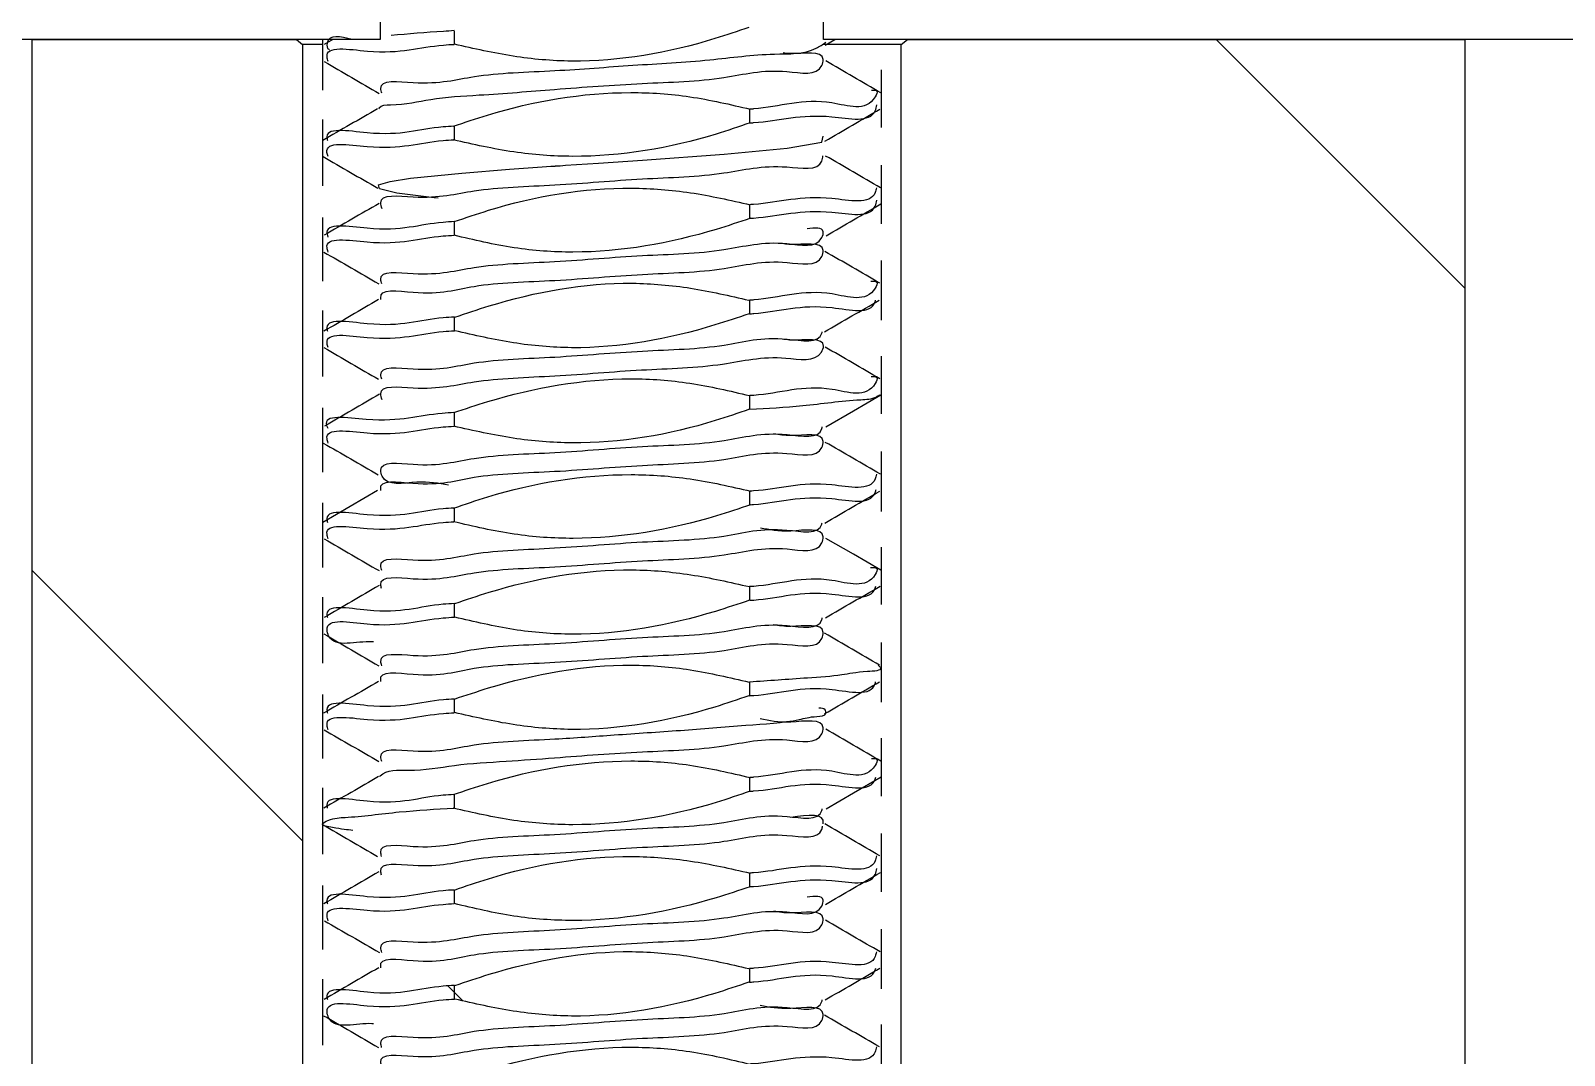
# Model space of a CAD drawing. Header units: millimetres. Extents: x 2 to 1187, y 2 to 839.
# Drawn here: x 608.925 to 612.94, y 457.784 to 460.467 of the extents above; entities that cross this region are included whole.
import ezdxf

# ---------------------------------------------------------------- set-up
doc = ezdxf.new("R2010")
doc.units = ezdxf.units.MM

# ---------------------------------------------------------------- blocks, each defined once
blk = doc.blocks.new('SW_HATCH_3')
at = {"color": 0, "linetype": 'Continuous', "lineweight": 18}
for p, q in [((5.0917, -78.6624), (4.4399, -78.0107)), ((2.0475, -80.1084), (1.3399, -79.4008))]:
    blk.add_line(p, q, dxfattribs=at)
at = {"color": 0, "linetype": 'Continuous', "lineweight": 18, "flags": 128}
blk.add_lwpolyline([(2.4661, -80.527), (2.4443, -80.5052), (2.4266, -80.4874)], dxfattribs=at)

msp = doc.modelspace()

# ---------------------------------------------------------------- linework, layer by layer
at = {"color": 7, "linetype": 'Continuous', "lineweight": 25}
for p, q in [((609.84, 469.4434), (609.84, 460.4434)), ((611.0008, 460.4434), (611.0008, 469.4434)), ((610.0333, 460.4667), (610.0333, 460.431)), ((609.84, 460.4434), (604.9629, 460.4434)), ((608.929, 449.9434), (608.929, 460.4434)), ((608.929, 460.4434), (609.6207, 460.4434)), ((609.6207, 460.4434), (609.6366, 460.4309)), ((609.6886, 460.4309), (609.6366, 460.4309)), ((609.6366, 460.4309), (609.6366, 449.9434)), ((609.6886, 460.4434), (609.6886, 460.3108)), ((609.7157, 460.4434), (609.6935, 460.4305)), ((611.2042, 460.4309), (610.9994, 460.4309)), ((620.1876, 460.4434), (611.0008, 460.4434)), ((611.0049, 460.4288), (611.03, 460.4434)), ((611.2042, 460.4309), (611.2201, 460.4434)), ((611.2042, 449.9434), (611.2042, 460.4309)), ((611.2201, 460.4434), (612.6807, 460.4434)), ((612.6807, 449.9434), (612.6807, 460.4434)), ((611.1521, 460.2131), (611.1521, 460.3646)), ((610.8075, 460.2252), (610.8075, 460.2612)), ((609.6886, 460.2346), (609.6886, 460.0608)), ((610.0333, 460.2167), (610.0333, 460.1811)), ((611.1521, 459.9614), (611.1521, 460.1146)), ((610.8075, 459.9754), (610.8075, 460.0111)), ((609.6886, 459.9775), (609.6886, 459.8109)), ((610.0333, 459.9667), (610.0333, 459.9311)), ((611.1521, 459.7088), (611.1521, 459.8646)), ((609.6886, 459.7343), (609.6886, 459.5609)), ((610.8075, 459.7254), (610.8075, 459.7611)), ((610.0333, 459.7167), (610.0333, 459.681)), ((611.1521, 459.4634), (611.1521, 459.6146)), ((610.8075, 459.4755), (610.8075, 459.5111)), ((609.6886, 459.4795), (609.6886, 459.3109)), ((610.0333, 459.4667), (610.0333, 459.431)), ((611.1521, 459.2075), (611.1521, 459.3646)), ((610.8075, 459.2254), (610.8075, 459.2611)), ((609.6886, 459.2303), (609.6886, 459.0608)), ((610.0333, 459.2167), (610.0333, 459.1811)), ((611.1521, 458.9642), (611.1521, 459.1146)), ((610.8075, 458.9754), (610.8075, 459.0111)), ((609.6886, 458.9835), (609.6886, 458.8108)), ((610.0333, 458.9667), (610.0333, 458.9311)), ((611.1521, 458.7083), (611.1521, 458.8646)), ((610.8075, 458.7255), (610.8075, 458.761)), ((609.6886, 458.7286), (609.6886, 458.5608)), ((610.0333, 458.7167), (610.0333, 458.681)), ((611.1521, 458.4623), (611.1521, 458.6146)), ((609.6886, 458.4847), (609.6886, 458.3108)), ((610.8075, 458.4753), (610.8075, 458.5112)), ((610.0333, 458.4667), (610.0333, 458.4311)), ((611.1521, 458.2122), (611.1521, 458.3646)), ((610.8075, 458.2254), (610.8075, 458.2611)), ((609.6886, 458.2284), (609.6886, 458.0608)), ((610.0333, 458.2167), (610.0333, 458.1811)), ((611.1521, 457.9581), (611.1521, 458.1145)), ((610.8075, 457.9754), (610.8075, 458.0111)), ((609.6886, 457.9837), (609.6886, 457.8108)), ((610.0333, 457.9667), (610.0333, 457.931)), ((611.1521, 457.7142), (611.1521, 457.8645))]:
    msp.add_line(p, q, dxfattribs=at)
at = {"color": 7, "linetype": 'Continuous', "lineweight": 25, "flags": 128}
for points in [[(609.992, 460.0283), (609.9808, 460.0293), (609.8837, 460.0414), (609.8376, 460.0526), (609.8352, 460.0627), (609.8661, 460.072), (609.9193, 460.0803), (610.0534, 460.094), (610.1784, 460.1039), (610.2635, 460.11), (610.2869, 460.1117), (610.2956, 460.1123), (610.2968, 460.1124), (610.2968, 460.1124), (610.297, 460.1124), (610.2975, 460.1124), (610.2983, 460.1125), (610.3001, 460.1126), (610.3036, 460.1128), (610.3107, 460.1133), (610.325, 460.1143), (610.3536, 460.1163), (610.4113, 460.1202), (610.5264, 460.128), (610.74, 460.1437), (610.905, 460.1593), (610.9961, 460.175), (610.9996, 460.1906), (610.9996, 460.1906)], [(611.007, 459.4297), (611.0787, 459.4714), (611.1504, 459.5131)], [(609.8331, 459.2625), (609.7612, 459.2208), (609.6893, 459.179)], [(611.1504, 459.0542), (611.0787, 459.0958), (611.007, 459.1375)], [(611.0075, 458.4295), (611.0793, 458.4711), (611.1511, 458.5128)]]:
    msp.add_lwpolyline(points, dxfattribs=at)
at = {"color": 7, "linetype": 'Continuous', "lineweight": 25}
for points, knots in [([(609.7663, 460.4434), (609.7358, 460.4511), (609.6978, 460.4607), (609.7001, 460.4183), (609.7065, 460.4178), (609.7073, 460.4177)], [0, 0, 0, 0, 0.780382, 0.970777, 1, 1, 1, 1]), ([(610.0337, 460.4668), (610.0242, 460.4661), (609.969, 460.4626), (609.9138, 460.458), (609.8682, 460.4542)], [0, 0, 0, 0, 0.1726207, 1, 1, 1, 1]), ([(610.8053, 460.4753), (610.7756, 460.4652), (610.6261, 460.4144), (610.416, 460.3766), (610.1862, 460.3966), (610.0855, 460.4196), (610.0347, 460.4312)], [0, 0, 0, 0, 0.120068, 0.605011, 0.800654, 1, 1, 1, 1]), ([(609.7039, 460.386), (609.7025, 460.3901), (609.6895, 460.4302), (609.8728, 460.3963), (609.9471, 460.4262), (610.0241, 460.4305), (610.0338, 460.431)], [0, 0, 0, 0, 0.035319, 0.342282, 0.917166, 1, 1, 1, 1]), ([(609.8364, 460.2622), (609.8367, 460.263), (609.841, 460.2733), (609.8994, 460.2706), (609.9753, 460.2917), (610.1239, 460.2992), (610.3069, 460.3139), (610.519, 460.3303), (610.7298, 460.3349), (610.8667, 460.3731), (610.9899, 460.3456), (611.0079, 460.4185), (610.9345, 460.4031), (610.9011, 460.4077), (610.8947, 460.4086)], [0, 0, 0, 0, 0.002031, 0.025548, 0.107882, 0.206551, 0.36019, 0.53867, 0.704752, 0.833242, 0.904993, 0.917419, 0.984182, 1, 1, 1, 1]), ([(609.844, 460.3028), (609.8427, 460.3073), (609.833, 460.3415), (609.9762, 460.3203), (610.0916, 460.3553), (610.2984, 460.3602), (610.4994, 460.3772), (610.6933, 460.3868), (610.8496, 460.409), (610.9591, 460.4043), (610.9981, 460.4307), (611.0063, 460.4363)], [0, 0, 0, 0, 0.010975, 0.083623, 0.219094, 0.397172, 0.56958, 0.739226, 0.882297, 0.975111, 1, 1, 1, 1]), ([(609.6933, 460.3862), (609.7173, 460.3723), (609.7652, 460.3445), (609.8131, 460.3166), (609.837, 460.3027)], [0, 0, 0, 0, 0.500271, 1, 1, 1, 1]), ([(611.1502, 460.3044), (611.1262, 460.3183), (611.0782, 460.3461), (611.0302, 460.374), (611.0062, 460.3879)], [0, 0, 0, 0, 0.500155, 1, 1, 1, 1]), ([(610.0311, 460.2166), (610.0608, 460.2266), (610.2103, 460.2771), (610.4207, 460.3135), (610.6532, 460.2976), (610.7562, 460.2735), (610.8087, 460.2612)], [0, 0, 0, 0, 0.119013, 0.599229, 0.795481, 1, 1, 1, 1]), ([(611.1265, 460.3107), (611.1324, 460.311), (611.1451, 460.3116), (611.1174, 460.2502), (610.9812, 460.3027), (610.8828, 460.2657), (610.8111, 460.2614), (610.8079, 460.2612)], [0, 0, 0, 0, 0.038372, 0.083479, 0.401648, 0.973507, 1, 1, 1, 1]), ([(609.833, 460.2624), (609.8091, 460.2485), (609.7611, 460.2207), (609.7132, 460.1929), (609.6892, 460.179)], [0, 0, 0, 0, 0.499882, 1, 1, 1, 1]), ([(610.8078, 460.2253), (610.811, 460.2255), (610.8829, 460.2298), (610.9714, 460.2596), (611.1294, 460.2228), (611.139, 460.2672), (611.1402, 460.2727)], [0, 0, 0, 0, 0.02797, 0.622381, 0.953054, 1, 1, 1, 1]), ([(611.0043, 460.1776), (611.0282, 460.1915), (611.0761, 460.2193), (611.124, 460.2471), (611.1479, 460.261)], [0, 0, 0, 0, 0.49973, 1, 1, 1, 1]), ([(610.0325, 460.2167), (610.023, 460.2161), (609.9461, 460.2119), (609.8756, 460.1805), (609.69, 460.2167), (609.7014, 460.1805), (609.7018, 460.179)], [0, 0, 0, 0, 0.083413, 0.672198, 0.98607, 1, 1, 1, 1]), ([(610.8084, 460.2255), (610.7787, 460.2153), (610.6294, 460.1639), (610.4186, 460.1286), (610.1865, 460.1457), (610.0837, 460.169), (610.0312, 460.181)], [0, 0, 0, 0, 0.119097, 0.600184, 0.795814, 1, 1, 1, 1]), ([(609.7036, 460.1374), (609.7023, 460.1411), (609.6889, 460.1802), (609.8733, 460.1464), (609.9462, 460.1762), (610.023, 460.1805), (610.0326, 460.181)], [0, 0, 0, 0, 0.031865, 0.339998, 0.918024, 1, 1, 1, 1]), ([(609.6901, 460.1374), (609.714, 460.1235), (609.7619, 460.0958), (609.8098, 460.068), (609.8338, 460.0542)], [0, 0, 0, 0, 0.500193, 1, 1, 1, 1]), ([(609.8446, 460.0005), (609.8429, 460.006), (609.8321, 460.0415), (609.9752, 460.0215), (610.0914, 460.0557), (610.3071, 460.061), (610.5177, 460.0808), (610.7313, 460.0855), (610.864, 460.1219), (610.9923, 460.0976), (610.9984, 460.134), (610.9991, 460.1387)], [0, 0, 0, 0, 0.013445, 0.085771, 0.220773, 0.39838, 0.591782, 0.771662, 0.910851, 0.988598, 1, 1, 1, 1]), ([(611.1496, 460.0554), (611.1257, 460.0693), (611.0778, 460.097), (611.03, 460.1247), (611.0061, 460.1386)], [0, 0, 0, 0, 0.500235, 1, 1, 1, 1]), ([(610.0338, 459.9667), (610.0635, 459.9769), (610.2128, 460.0284), (610.4235, 460.0641), (610.6547, 460.0459), (610.7567, 460.0228), (610.8086, 460.0111)], [0, 0, 0, 0, 0.119456, 0.602128, 0.797687, 1, 1, 1, 1]), ([(611.1393, 460.0555), (611.1383, 460.0511), (611.1283, 460.0083), (610.9709, 460.0461), (610.8828, 460.0157), (610.8111, 460.0113), (610.8079, 460.0111)], [0, 0, 0, 0, 0.037894, 0.371931, 0.972058, 1, 1, 1, 1]), ([(609.8371, 460.0146), (609.8132, 460.0007), (609.7654, 459.9729), (609.7175, 459.9451), (609.6935, 459.9312)], [0, 0, 0, 0, 0.499691, 1, 1, 1, 1]), ([(610.808, 459.9755), (610.8111, 459.9757), (610.8829, 459.9801), (610.9715, 460.0098), (611.1291, 459.9731), (611.139, 460.0174), (611.1403, 460.023)], [0, 0, 0, 0, 0.0272122, 0.6218812, 0.9529647, 1, 1, 1, 1]), ([(611.0071, 459.9297), (611.0311, 459.9436), (611.079, 459.9714), (611.127, 459.9992), (611.151, 460.0131)], [0, 0, 0, 0, 0.499805, 1, 1, 1, 1]), ([(610.0335, 459.9667), (610.0237, 459.9662), (609.9466, 459.962), (609.8744, 459.9311), (609.6901, 459.9666), (609.7018, 459.9289), (609.7026, 459.9264)], [0, 0, 0, 0, 0.084665, 0.667276, 0.978151, 1, 1, 1, 1]), ([(610.8089, 459.9755), (610.7792, 459.9655), (610.6296, 459.9155), (610.4196, 459.8779), (610.1877, 459.8945), (610.0854, 459.9187), (610.0334, 459.931)], [0, 0, 0, 0, 0.119319, 0.600602, 0.796924, 1, 1, 1, 1]), ([(609.7036, 459.8872), (609.7024, 459.891), (609.6893, 459.9303), (609.8731, 459.8963), (609.9466, 459.9263), (610.0236, 459.9305), (610.0334, 459.9311)], [0, 0, 0, 0, 0.032205, 0.339812, 0.916461, 1, 1, 1, 1]), ([(609.8438, 459.8039), (609.8426, 459.808), (609.8329, 459.8415), (609.9764, 459.8201), (610.0908, 459.8554), (610.3071, 459.8601), (610.5182, 459.8805), (610.7296, 459.8839), (610.8679, 459.9234), (610.9883, 459.894), (611.0053, 459.9528), (610.9776, 459.9502), (610.9574, 459.9483)], [0, 0, 0, 0, 0.009631, 0.079518, 0.20998, 0.38163, 0.568545, 0.742403, 0.876934, 0.952074, 0.965098, 1, 1, 1, 1]), ([(609.6922, 459.8872), (609.7162, 459.8733), (609.7641, 459.8455), (609.812, 459.8177), (609.836, 459.8037)], [0, 0, 0, 0, 0.500232, 1, 1, 1, 1]), ([(609.8419, 459.7629), (609.8417, 459.764), (609.8347, 459.7936), (609.9793, 459.7689), (610.0901, 459.8069), (610.308, 459.8105), (610.5184, 459.8311), (610.7307, 459.8348), (610.8668, 459.8732), (610.9903, 459.8457), (611.0075, 459.9187), (610.9355, 459.9033), (610.9026, 459.9077), (610.8969, 459.9085)], [0, 0, 0, 0, 0.002535, 0.069698, 0.194933, 0.359648, 0.538933, 0.705626, 0.834534, 0.906449, 0.918895, 0.986034, 1, 1, 1, 1]), ([(611.1477, 459.8054), (611.1238, 459.8193), (611.0759, 459.8472), (611.028, 459.875), (611.0041, 459.8889)], [0, 0, 0, 0, 0.500234, 1, 1, 1, 1]), ([(610.0355, 459.7168), (610.0652, 459.7268), (610.2148, 459.7773), (610.4245, 459.8161), (610.6542, 459.7958), (610.7546, 459.7726), (610.8053, 459.761)], [0, 0, 0, 0, 0.120177, 0.605285, 0.80082, 1, 1, 1, 1]), ([(611.1247, 459.8109), (611.1314, 459.8113), (611.145, 459.812), (611.1187, 459.7505), (610.9806, 459.8022), (610.8827, 459.7655), (610.8105, 459.7612), (610.8067, 459.761)], [0, 0, 0, 0, 0.042909, 0.087514, 0.402341, 0.968749, 1, 1, 1, 1]), ([(609.8356, 459.763), (609.8117, 459.7491), (609.7639, 459.7213), (609.7161, 459.6935), (609.6922, 459.6796)], [0, 0, 0, 0, 0.499806, 1, 1, 1, 1]), ([(610.8055, 459.7253), (610.7758, 459.7153), (610.6262, 459.6651), (610.4165, 459.626), (610.1868, 459.6462), (610.0863, 459.6694), (610.0356, 459.6812)], [0, 0, 0, 0, 0.120175, 0.60515, 0.800679, 1, 1, 1, 1]), ([(610.8067, 459.7254), (610.8105, 459.7256), (610.8828, 459.7299), (610.969, 459.7626), (611.127, 459.7213), (611.1367, 459.76), (611.137, 459.7614)], [0, 0, 0, 0, 0.033558, 0.646632, 0.987486, 1, 1, 1, 1]), ([(611.0032, 459.678), (611.0271, 459.6919), (611.0749, 459.7198), (611.1227, 459.7475), (611.1466, 459.7614)], [0, 0, 0, 0, 0.49973, 1, 1, 1, 1]), ([(610.0341, 459.7167), (610.0243, 459.7162), (609.947, 459.712), (609.8757, 459.6802), (609.6909, 459.7172), (609.7014, 459.6809), (609.7018, 459.6796)], [0, 0, 0, 0, 0.0858354, 0.6737453, 0.9877081, 1, 1, 1, 1]), ([(609.7036, 459.6371), (609.7024, 459.6409), (609.6898, 459.6805), (609.873, 459.6462), (609.9471, 459.6763), (610.0243, 459.6806), (610.0342, 459.6811)], [0, 0, 0, 0, 0.032488, 0.340004, 0.915798, 1, 1, 1, 1]), ([(609.8437, 459.5539), (609.8426, 459.558), (609.8332, 459.5916), (609.9765, 459.57), (610.0913, 459.6055), (610.3078, 459.6101), (610.5178, 459.6305), (610.7327, 459.6339), (610.862, 459.6734), (610.9904, 459.6453), (610.9967, 459.677), (610.9969, 459.6781)], [0, 0, 0, 0, 0.010021, 0.083371, 0.220131, 0.400008, 0.59581, 0.77786, 0.918644, 0.997197, 1, 1, 1, 1]), ([(609.8447, 459.5004), (609.843, 459.506), (609.8319, 459.5414), (609.9753, 459.5215), (610.0914, 459.5557), (610.3061, 459.5609), (610.5166, 459.5807), (610.7256, 459.5851), (610.8671, 459.6223), (610.9844, 459.5959), (611.0125, 459.6667), (610.9361, 459.6531), (610.9034, 459.6576), (610.897, 459.6584)], [0, 0, 0, 0, 0.012353, 0.078725, 0.20264, 0.36568, 0.541117, 0.705226, 0.833352, 0.906111, 0.918964, 0.984306, 1, 1, 1, 1]), ([(609.6925, 459.6372), (609.7164, 459.6233), (609.7641, 459.5956), (609.8118, 459.5678), (609.8357, 459.5539)], [0, 0, 0, 0, 0.500196, 1, 1, 1, 1]), ([(611.1479, 459.5552), (611.1241, 459.5691), (611.0763, 459.5968), (611.0285, 459.6246), (611.0047, 459.6384)], [0, 0, 0, 0, 0.500196, 1, 1, 1, 1]), ([(610.0323, 459.4667), (610.062, 459.4766), (610.2117, 459.5265), (610.4215, 459.5645), (610.6531, 459.5475), (610.7551, 459.5234), (610.8069, 459.5111)], [0, 0, 0, 0, 0.11943, 0.601193, 0.797488, 1, 1, 1, 1]), ([(611.1254, 459.5609), (611.1317, 459.5612), (611.145, 459.5619), (611.1184, 459.5004), (610.9807, 459.5524), (610.8828, 459.5156), (610.8108, 459.5113), (610.8073, 459.5111)], [0, 0, 0, 0, 0.041184, 0.085946, 0.40209, 0.970787, 1, 1, 1, 1]), ([(609.8379, 459.5146), (609.814, 459.5007), (609.7661, 459.4729), (609.7182, 459.4452), (609.6943, 459.4313)], [0, 0, 0, 0, 0.499612, 1, 1, 1, 1]), ([(610.8072, 459.4754), (610.8537, 459.478), (610.9512, 459.4835), (611.059, 459.4994), (611.1301, 459.5018), (611.1443, 459.5114), (611.1468, 459.5131)], [0, 0, 0, 0, 0.405847, 0.850893, 0.973682, 1, 1, 1, 1]), ([(610.033, 459.4667), (610.0226, 459.4661), (609.9445, 459.4618), (609.8765, 459.4326), (609.6845, 459.464), (609.7014, 459.4287), (609.7025, 459.4263)], [0, 0, 0, 0, 0.089524, 0.672249, 0.97813, 1, 1, 1, 1]), ([(610.8066, 459.4754), (610.7769, 459.4652), (610.6275, 459.4138), (610.417, 459.3778), (610.186, 459.3964), (610.0843, 459.4194), (610.0326, 459.4311)], [0, 0, 0, 0, 0.119574, 0.602753, 0.798348, 1, 1, 1, 1]), ([(609.7037, 459.387), (609.7024, 459.3908), (609.6892, 459.4302), (609.8732, 459.3963), (609.9465, 459.4262), (610.0235, 459.4305), (610.0331, 459.431)], [0, 0, 0, 0, 0.03269, 0.340522, 0.917603, 1, 1, 1, 1]), ([(609.8419, 459.2625), (609.8416, 459.2637), (609.8341, 459.2934), (609.979, 459.2691), (610.0895, 459.3068), (610.3075, 459.3106), (610.5178, 459.3311), (610.7301, 459.3349), (610.8667, 459.3731), (610.9898, 459.3458), (611.0079, 459.4184), (610.9232, 459.4021), (610.8839, 459.4088), (610.8704, 459.4111)], [0, 0, 0, 0, 0.002838, 0.068426, 0.190922, 0.352133, 0.527691, 0.690998, 0.817362, 0.887949, 0.900178, 0.965743, 1, 1, 1, 1]), ([(610.0184, 459.2767), (609.9929, 459.2815), (609.939, 459.2918), (609.8505, 459.2705), (609.8335, 459.3431), (609.9742, 459.3196), (610.092, 459.3559), (610.3073, 459.36), (610.5178, 459.3805), (610.7325, 459.3841), (610.8623, 459.4231), (610.9909, 459.3956), (610.997, 459.4282), (610.9973, 459.4299)], [0, 0, 0, 0, 0.0610554, 0.1292182, 0.1409998, 0.2044487, 0.3229075, 0.4787401, 0.6484016, 0.8061819, 0.9281902, 0.996253, 1, 1, 1, 1]), ([(609.6907, 459.3871), (609.7147, 459.3732), (609.7627, 459.3454), (609.8106, 459.3175), (609.8346, 459.3036)], [0, 0, 0, 0, 0.500155, 1, 1, 1, 1]), ([(611.1494, 459.3054), (611.1253, 459.3193), (611.0773, 459.3471), (611.0292, 459.375), (611.0052, 459.3889)], [0, 0, 0, 0, 0.500271, 1, 1, 1, 1]), ([(610.032, 459.2166), (610.0617, 459.2268), (610.2111, 459.2781), (610.4218, 459.3134), (610.6541, 459.2967), (610.7571, 459.2732), (610.8097, 459.2612)], [0, 0, 0, 0, 0.119013, 0.599711, 0.795418, 1, 1, 1, 1]), ([(611.1393, 459.3055), (611.1383, 459.3011), (611.1283, 459.2583), (610.9709, 459.2961), (610.8829, 459.2657), (610.8113, 459.2613), (610.8083, 459.2612)], [0, 0, 0, 0, 0.037933, 0.372511, 0.973508, 1, 1, 1, 1]), ([(610.8083, 459.2255), (610.8113, 459.2257), (610.8829, 459.2301), (610.9701, 459.2614), (611.1273, 459.2221), (611.1375, 459.2629), (611.1382, 459.2658)], [0, 0, 0, 0, 0.026821, 0.635321, 0.974007, 1, 1, 1, 1]), ([(611.0036, 459.1774), (611.0276, 459.1913), (611.0755, 459.2192), (611.1236, 459.2469), (611.1476, 459.2608)], [0, 0, 0, 0, 0.499613, 1, 1, 1, 1]), ([(610.0329, 459.2167), (610.0232, 459.2162), (609.9462, 459.212), (609.8756, 459.1805), (609.6901, 459.2169), (609.7014, 459.1807), (609.7018, 459.1791)], [0, 0, 0, 0, 0.084234, 0.672549, 0.986275, 1, 1, 1, 1]), ([(610.8097, 459.2255), (610.78, 459.2155), (610.6305, 459.1649), (610.4201, 459.1287), (610.1875, 459.1447), (610.0844, 459.1687), (610.0317, 459.181)], [0, 0, 0, 0, 0.118943, 0.599025, 0.79519, 1, 1, 1, 1]), ([(609.7039, 459.1362), (609.7025, 459.1403), (609.6888, 459.1801), (609.8728, 459.1466), (609.9463, 459.1762), (610.0231, 459.1805), (610.0327, 459.1811)], [0, 0, 0, 0, 0.03541, 0.342263, 0.91789, 1, 1, 1, 1]), ([(609.8434, 459.006), (609.8424, 459.0095), (609.8334, 459.0425), (609.9768, 459.0204), (610.091, 459.0562), (610.3075, 459.0607), (610.5183, 459.081), (610.7305, 459.0849), (610.8667, 459.1231), (610.9902, 459.0958), (611.0075, 459.1684), (610.9064, 459.1503), (610.8583, 459.1599), (610.8351, 459.1645)], [0, 0, 0, 0, 0.007649, 0.07134, 0.190119, 0.346356, 0.51644, 0.674598, 0.796939, 0.865236, 0.877066, 0.940649, 1, 1, 1, 1]), ([(609.844, 459.0529), (609.8427, 459.0574), (609.8324, 459.0913), (609.9761, 459.0704), (610.0907, 459.1053), (610.3072, 459.1102), (610.5173, 459.1305), (610.7321, 459.1338), (610.8619, 459.1735), (610.9897, 459.1453), (610.9965, 459.1766), (610.9967, 459.1775)], [0, 0, 0, 0, 0.01092, 0.084029, 0.220597, 0.400326, 0.596062, 0.778128, 0.919007, 0.997703, 1, 1, 1, 1]), ([(609.6935, 459.1361), (609.7174, 459.1223), (609.7653, 459.0945), (609.8131, 459.0668), (609.8369, 459.0529)], [0, 0, 0, 0, 0.500311, 1, 1, 1, 1]), ([(610.0354, 458.9668), (610.065, 458.9769), (610.2145, 459.0279), (610.4247, 459.0653), (610.6547, 459.0455), (610.7555, 459.0226), (610.8065, 459.011)], [0, 0, 0, 0, 0.12, 0.604718, 0.800399, 1, 1, 1, 1]), ([(611.1237, 459.0611), (611.1309, 459.0615), (611.1452, 459.0623), (611.1186, 459.0009), (610.9804, 459.0519), (610.8827, 459.0156), (610.8107, 459.0113), (610.8071, 459.011)], [0, 0, 0, 0, 0.0458607, 0.0905045, 0.4051348, 0.9706542, 1, 1, 1, 1]), ([(609.8367, 459.0139), (609.8129, 459), (609.7651, 458.9722), (609.7174, 458.9445), (609.6935, 458.9306)], [0, 0, 0, 0, 0.499806, 1, 1, 1, 1]), ([(610.8072, 458.9754), (610.8107, 458.9756), (610.8828, 458.98), (610.9694, 459.0122), (611.1268, 458.9715), (611.1368, 459.0108), (611.1373, 459.0125)], [0, 0, 0, 0, 0.0311825, 0.6433271, 0.9838924, 1, 1, 1, 1]), ([(611.0056, 458.9292), (611.0295, 458.9431), (611.0773, 458.9709), (611.1251, 458.9987), (611.1491, 459.0125)], [0, 0, 0, 0, 0.499767, 1, 1, 1, 1]), ([(610.0341, 458.9668), (610.0242, 458.9662), (609.9469, 458.962), (609.876, 458.9299), (609.6911, 458.9674), (609.7012, 458.9316), (609.7015, 458.9306)], [0, 0, 0, 0, 0.0863894, 0.6760151, 0.9909044, 1, 1, 1, 1]), ([(610.8068, 458.9754), (610.7771, 458.9654), (610.6274, 458.9155), (610.4178, 458.8764), (610.1874, 458.8953), (610.0863, 458.9191), (610.0352, 458.9311)], [0, 0, 0, 0, 0.119892, 0.603516, 0.799504, 1, 1, 1, 1]), ([(609.8224, 458.8664), (609.8209, 458.8665), (609.7818, 458.8698), (609.7137, 458.8454), (609.6904, 458.932), (609.87, 458.8954), (609.9471, 458.9263), (610.0242, 458.9306), (610.034, 458.9311)], [0, 0, 0, 0, 0.009509, 0.2524, 0.286822, 0.513454, 0.937847, 1, 1, 1, 1]), ([(609.8437, 458.804), (609.8426, 458.808), (609.8332, 458.8416), (609.9764, 458.82), (610.0911, 458.8555), (610.3076, 458.8601), (610.5177, 458.8805), (610.7323, 458.884), (610.8623, 458.9231), (610.9904, 458.8956), (610.9968, 458.9278), (610.9971, 458.9294)], [0, 0, 0, 0, 0.009954, 0.08318, 0.21975, 0.399393, 0.594958, 0.776835, 0.917526, 0.996073, 1, 1, 1, 1]), ([(609.6925, 458.8874), (609.7164, 458.8735), (609.7643, 458.8457), (609.8121, 458.8178), (609.836, 458.8039)], [0, 0, 0, 0, 0.500155, 1, 1, 1, 1]), ([(609.8419, 458.7628), (609.8416, 458.7639), (609.8345, 458.7935), (609.9793, 458.7688), (610.09, 458.8068), (610.3081, 458.8105), (610.5184, 458.8311), (610.7308, 458.8349), (610.8667, 458.8733), (610.9906, 458.8458), (611.0072, 458.9188), (610.9231, 458.9022), (610.8837, 458.9089), (610.8702, 458.9111)], [0, 0, 0, 0, 0.002498, 0.068266, 0.190961, 0.352339, 0.527977, 0.691281, 0.81755, 0.887959, 0.900133, 0.965951, 1, 1, 1, 1]), ([(611.147, 458.8055), (611.123, 458.8195), (611.0752, 458.8473), (611.0273, 458.8751), (611.0034, 458.889)], [0, 0, 0, 0, 0.500273, 1, 1, 1, 1]), ([(610.0341, 458.7168), (610.0638, 458.7267), (610.2135, 458.7766), (610.4231, 458.8158), (610.6535, 458.7967), (610.7545, 458.773), (610.8055, 458.761)], [0, 0, 0, 0, 0.1199273, 0.6036971, 0.7996304, 1, 1, 1, 1]), ([(611.1434, 458.8055), (611.1462, 458.8029), (611.1589, 458.7906), (611.0921, 458.7886), (611.0466, 458.7777), (610.935, 458.7702), (610.8563, 458.7645), (610.8068, 458.761)], [0, 0, 0, 0, 0.0273922, 0.1278172, 0.3186739, 0.5717264, 1, 1, 1, 1]), ([(609.8354, 458.763), (609.8115, 458.7491), (609.7636, 458.7212), (609.7156, 458.6934), (609.6917, 458.6795)], [0, 0, 0, 0, 0.4997689, 1, 1, 1, 1]), ([(610.8067, 458.7254), (610.8105, 458.7257), (610.883, 458.73), (610.9689, 458.7627), (611.1273, 458.7213), (611.1367, 458.76), (611.137, 458.7614)], [0, 0, 0, 0, 0.034318, 0.647291, 0.987853, 1, 1, 1, 1]), ([(611.0034, 458.6779), (611.0273, 458.6918), (611.0752, 458.7197), (611.123, 458.7475), (611.147, 458.7614)], [0, 0, 0, 0, 0.499728, 1, 1, 1, 1]), ([(610.8054, 458.7253), (610.7757, 458.7152), (610.6262, 458.6643), (610.416, 458.6267), (610.1861, 458.6467), (610.0853, 458.6696), (610.0345, 458.6812)], [0, 0, 0, 0, 0.120036, 0.604832, 0.800483, 1, 1, 1, 1]), ([(610.0336, 458.7168), (610.024, 458.7162), (609.9469, 458.712), (609.8758, 458.6803), (609.6908, 458.7173), (609.7014, 458.681), (609.7018, 458.6796)], [0, 0, 0, 0, 0.084314, 0.673093, 0.987489, 1, 1, 1, 1]), ([(609.7039, 458.6361), (609.7025, 458.6402), (609.6895, 458.6802), (609.8729, 458.6463), (609.947, 458.6762), (610.0241, 458.6805), (610.0337, 458.681)], [0, 0, 0, 0, 0.035097, 0.342241, 0.917344, 1, 1, 1, 1]), ([(609.8439, 458.5529), (609.8427, 458.5574), (609.8329, 458.5915), (609.9762, 458.5702), (610.0914, 458.6053), (610.2811, 458.6097), (610.4577, 458.6237), (610.6262, 458.634), (610.7839, 458.6483), (610.9117, 458.6552), (610.9705, 458.6718), (611.01, 458.672), (611.0045, 458.6926), (610.9947, 458.6927), (610.9884, 458.6928)], [0, 0, 0, 0, 0.010581, 0.081804, 0.21466, 0.389382, 0.517868, 0.661252, 0.803241, 0.919034, 0.957718, 0.978741, 0.986204, 1, 1, 1, 1]), ([(609.838, 458.5139), (609.8385, 458.5145), (609.8561, 458.5335), (609.9337, 458.5252), (610.0372, 458.5466), (610.1671, 458.5533), (610.3307, 458.5655), (610.5189, 458.5803), (610.7299, 458.585), (610.8666, 458.623), (610.9901, 458.5957), (611.0076, 458.6683), (610.9063, 458.6502), (610.8582, 458.6598), (610.835, 458.6645)], [0, 0, 0, 0, 0.001614, 0.057586, 0.147815, 0.248498, 0.342855, 0.513788, 0.672807, 0.79584, 0.864544, 0.876443, 0.940348, 1, 1, 1, 1]), ([(609.693, 458.6363), (609.7169, 458.6224), (609.7647, 458.5947), (609.8125, 458.5669), (609.8364, 458.553)], [0, 0, 0, 0, 0.5002705, 1, 1, 1, 1]), ([(611.1504, 458.5543), (611.1265, 458.5682), (611.0785, 458.596), (611.0306, 458.6238), (611.0067, 458.6377)], [0, 0, 0, 0, 0.500193, 1, 1, 1, 1]), ([(611.1261, 458.5608), (611.1322, 458.5611), (611.1451, 458.5617), (611.1175, 458.5003), (610.981, 458.5526), (610.8828, 458.5157), (610.8112, 458.5114), (610.808, 458.5112)], [0, 0, 0, 0, 0.039552, 0.084626, 0.402538, 0.973822, 1, 1, 1, 1]), ([(610.0311, 458.4666), (610.0608, 458.4767), (610.2103, 458.5272), (610.4207, 458.5634), (610.6533, 458.5475), (610.7564, 458.5235), (610.809, 458.5112)], [0, 0, 0, 0, 0.1189634, 0.5990773, 0.7952854, 1, 1, 1, 1]), ([(609.8357, 458.514), (609.8118, 458.5001), (609.764, 458.4724), (609.7161, 458.4447), (609.6921, 458.4308)], [0, 0, 0, 0, 0.4996879, 1, 1, 1, 1]), ([(610.8079, 458.4754), (610.8111, 458.4756), (610.8829, 458.4799), (610.9693, 458.5121), (611.1267, 458.4714), (611.1369, 458.5108), (611.1373, 458.5126)], [0, 0, 0, 0, 0.028244, 0.641864, 0.983283, 1, 1, 1, 1]), ([(610.0325, 458.4667), (610.023, 458.4661), (609.9461, 458.4619), (609.8763, 458.43), (609.6903, 458.4671), (609.7011, 458.4317), (609.7014, 458.4307)], [0, 0, 0, 0, 0.083865, 0.675839, 0.991368, 1, 1, 1, 1]), ([(610.8087, 458.4755), (610.779, 458.4653), (610.6296, 458.414), (610.4189, 458.3787), (610.1866, 458.3955), (610.0837, 458.419), (610.0311, 458.431)], [0, 0, 0, 0, 0.119046, 0.599858, 0.795535, 1, 1, 1, 1]), ([(609.7682, 458.3727), (609.7537, 458.3743), (609.7317, 458.3768), (609.6782, 458.3867), (609.7155, 458.4057), (609.776, 458.4072), (609.8914, 458.4232), (609.9854, 458.4284), (610.0325, 458.4311)], [0, 0, 0, 0, 0.124474, 0.189856, 0.229099, 0.335207, 0.666999, 1, 1, 1, 1]), ([(609.8435, 458.3049), (609.8425, 458.3085), (609.8328, 458.3415), (609.9768, 458.3199), (610.0904, 458.3554), (610.3073, 458.3601), (610.5173, 458.3805), (610.7321, 458.3841), (610.8623, 458.4232), (610.9904, 458.3957), (610.9969, 458.4281), (610.9972, 458.4297)], [0, 0, 0, 0, 0.009148, 0.082237, 0.218787, 0.398518, 0.594267, 0.776347, 0.917207, 0.995855, 1, 1, 1, 1]), ([(610.9994, 458.3899), (610.9995, 458.3903), (611.0061, 458.4188), (610.9603, 458.4127), (610.9152, 458.4067)], [0, 0, 0, 0, 0.014158, 1, 1, 1, 1]), ([(609.689, 458.3882), (609.713, 458.3743), (609.761, 458.3465), (609.8089, 458.3187), (609.8329, 458.3048)], [0, 0, 0, 0, 0.500076, 1, 1, 1, 1]), ([(609.8435, 458.2558), (609.8424, 458.2594), (609.8332, 458.2924), (609.9768, 458.2705), (610.0907, 458.3062), (610.3074, 458.3108), (610.5176, 458.331), (610.7317, 458.335), (610.8631, 458.3728), (610.9911, 458.3469), (610.9975, 458.381), (610.998, 458.3839)], [0, 0, 0, 0, 0.008941, 0.081926, 0.218113, 0.397293, 0.592382, 0.773841, 0.91424, 0.992658, 1, 1, 1, 1]), ([(611.1476, 458.3064), (611.1236, 458.3203), (611.0756, 458.3481), (611.0277, 458.3759), (611.0037, 458.3898)], [0, 0, 0, 0, 0.50035, 1, 1, 1, 1]), ([(610.0341, 458.2167), (610.0637, 458.2269), (610.2131, 458.2784), (610.4237, 458.3143), (610.6548, 458.2958), (610.7566, 458.2728), (610.8083, 458.2611)], [0, 0, 0, 0, 0.119535, 0.602557, 0.798134, 1, 1, 1, 1]), ([(611.1396, 458.3064), (611.1385, 458.3017), (611.1286, 458.2585), (610.9711, 458.2959), (610.8828, 458.2657), (610.811, 458.2613), (610.8078, 458.2611)], [0, 0, 0, 0, 0.040729, 0.373661, 0.971717, 1, 1, 1, 1]), ([(609.8359, 458.2639), (609.812, 458.25), (609.7641, 458.2221), (609.7161, 458.1943), (609.6922, 458.1804)], [0, 0, 0, 0, 0.499768, 1, 1, 1, 1]), ([(610.8079, 458.2255), (610.8111, 458.2257), (610.8828, 458.23), (610.9715, 458.2598), (611.1291, 458.2232), (611.139, 458.2674), (611.1403, 458.273)], [0, 0, 0, 0, 0.0275925, 0.6220381, 0.952979, 1, 1, 1, 1]), ([(611.0053, 458.1786), (611.0293, 458.1926), (611.0773, 458.2204), (611.1253, 458.2482), (611.1493, 458.2622)], [0, 0, 0, 0, 0.499729, 1, 1, 1, 1]), ([(610.0336, 458.2167), (610.0238, 458.2162), (609.9466, 458.212), (609.876, 458.18), (609.6908, 458.2173), (609.7012, 458.1815), (609.7015, 458.1805)], [0, 0, 0, 0, 0.085868, 0.675586, 0.990318, 1, 1, 1, 1]), ([(609.8439, 458.053), (609.8427, 458.0574), (609.8327, 458.0914), (609.9761, 458.0703), (610.091, 458.1053), (610.3071, 458.1102), (610.5182, 458.1305), (610.7296, 458.1339), (610.8679, 458.1734), (610.9883, 458.1439), (611.0052, 458.2028), (610.9776, 458.2002), (610.9574, 458.1983)], [0, 0, 0, 0, 0.010382, 0.080228, 0.210591, 0.382111, 0.568885, 0.742612, 0.877018, 0.952113, 0.965124, 1, 1, 1, 1]), ([(610.8087, 458.2254), (610.7789, 458.2155), (610.6293, 458.1656), (610.4194, 458.1277), (610.1877, 458.1446), (610.0856, 458.1688), (610.0337, 458.181)], [0, 0, 0, 0, 0.1193936, 0.6010091, 0.7973089, 1, 1, 1, 1]), ([(609.7039, 458.1363), (609.7025, 458.1404), (609.6892, 458.1802), (609.8728, 458.1465), (609.9466, 458.1763), (610.0237, 458.1805), (610.0335, 458.1811)], [0, 0, 0, 0, 0.034928, 0.34166, 0.916507, 1, 1, 1, 1]), ([(609.8418, 458.0133), (609.8416, 458.0143), (609.8347, 458.0437), (609.9794, 458.0188), (610.09, 458.0569), (610.3081, 458.0605), (610.5184, 458.0811), (610.7308, 458.0849), (610.8667, 458.1232), (610.9905, 458.0957), (611.0073, 458.1686), (610.9231, 458.1521), (610.8837, 458.1588), (610.8703, 458.1611)], [0, 0, 0, 0, 0.002155, 0.067969, 0.190688, 0.352093, 0.527787, 0.691142, 0.817449, 0.887907, 0.9001, 0.965902, 1, 1, 1, 1]), ([(609.6941, 458.1363), (609.7181, 458.1224), (609.7659, 458.0946), (609.8137, 458.0668), (609.8376, 458.0529)], [0, 0, 0, 0, 0.500309, 1, 1, 1, 1]), ([(611.1491, 458.0545), (611.1252, 458.0684), (611.0774, 458.0961), (611.0296, 458.124), (611.0057, 458.1379)], [0, 0, 0, 0, 0.500116, 1, 1, 1, 1]), ([(610.0354, 457.9668), (610.0651, 457.9768), (610.2147, 458.0271), (610.4244, 458.0661), (610.6541, 458.0459), (610.7545, 458.0227), (610.8052, 458.011)], [0, 0, 0, 0, 0.120171, 0.605215, 0.800736, 1, 1, 1, 1]), ([(611.139, 458.0545), (611.1381, 458.0505), (611.1289, 458.0081), (610.9706, 458.0464), (610.8828, 458.0156), (610.8105, 458.0112), (610.8067, 458.011)], [0, 0, 0, 0, 0.034738, 0.367728, 0.966772, 1, 1, 1, 1]), ([(609.8362, 458.0133), (609.8123, 457.9995), (609.7646, 457.9717), (609.7169, 457.944), (609.6931, 457.9301)], [0, 0, 0, 0, 0.499807, 1, 1, 1, 1]), ([(610.8067, 457.9754), (610.8105, 457.9756), (610.8828, 457.9799), (610.9692, 458.0124), (611.1271, 457.9714), (611.1368, 458.0104), (611.1372, 458.012)], [0, 0, 0, 0, 0.033707, 0.645429, 0.985487, 1, 1, 1, 1]), ([(611.0047, 457.9289), (611.0286, 457.9427), (611.0763, 457.9705), (611.124, 457.9982), (611.1479, 458.0121)], [0, 0, 0, 0, 0.499767, 1, 1, 1, 1]), ([(610.0341, 457.9667), (610.0243, 457.9662), (609.947, 457.962), (609.8759, 457.93), (609.6911, 457.9673), (609.7013, 457.9313), (609.7016, 457.9301)], [0, 0, 0, 0, 0.085856, 0.674809, 0.989329, 1, 1, 1, 1]), ([(610.8053, 457.9753), (610.7756, 457.9653), (610.6261, 457.9149), (610.4163, 457.8761), (610.1867, 457.8963), (610.0862, 457.9195), (610.0355, 457.9312)], [0, 0, 0, 0, 0.1201852, 0.6052615, 0.8007935, 1, 1, 1, 1]), ([(609.8224, 457.8664), (609.8209, 457.8665), (609.7818, 457.8698), (609.7136, 457.8454), (609.6905, 457.9321), (609.87, 457.8953), (609.9472, 457.9263), (610.0243, 457.9306), (610.0341, 457.9311)], [0, 0, 0, 0, 0.009633, 0.25243, 0.28682, 0.513519, 0.938022, 1, 1, 1, 1]), ([(609.8436, 457.7554), (609.8425, 457.7591), (609.8329, 457.7922), (609.9768, 457.7706), (610.0907, 457.8061), (610.3073, 457.8108), (610.5181, 457.8308), (610.7305, 457.8346), (610.8665, 457.8728), (610.9905, 457.8454), (611.0073, 457.9182), (610.9062, 457.9), (610.858, 457.9096), (610.8347, 457.9143)], [0, 0, 0, 0, 0.008048, 0.07161, 0.190275, 0.346437, 0.516426, 0.674566, 0.796871, 0.865118, 0.876942, 0.94062, 1, 1, 1, 1]), ([(609.8436, 457.8043), (609.8425, 457.8082), (609.8333, 457.8417), (609.9766, 457.82), (610.0912, 457.8555), (610.3078, 457.8601), (610.5178, 457.8805), (610.7327, 457.884), (610.8622, 457.9232), (610.9906, 457.8955), (610.9968, 457.9275), (610.9971, 457.9289)], [0, 0, 0, 0, 0.009662, 0.082985, 0.219708, 0.399519, 0.595249, 0.777245, 0.917977, 0.996475, 1, 1, 1, 1]), ([(609.6917, 457.8877), (609.7156, 457.8738), (609.7634, 457.846), (609.8112, 457.8182), (609.8351, 457.8043)], [0, 0, 0, 0, 0.500155, 1, 1, 1, 1]), ([(611.1467, 457.8059), (611.1228, 457.8198), (611.0749, 457.8475), (611.0271, 457.8753), (611.0032, 457.8892)], [0, 0, 0, 0, 0.500351, 1, 1, 1, 1]), ([(610.032, 457.7167), (610.0617, 457.7266), (610.2114, 457.7766), (610.4213, 457.8143), (610.6531, 457.7976), (610.7553, 457.7734), (610.8072, 457.7611)], [0, 0, 0, 0, 0.119354, 0.600803, 0.79712, 1, 1, 1, 1]), ([(611.1394, 457.8059), (611.1384, 457.8014), (611.1291, 457.7584), (610.9708, 457.7962), (610.8829, 457.7657), (610.8109, 457.7613), (610.8074, 457.7611)], [0, 0, 0, 0, 0.038735, 0.371356, 0.96966, 1, 1, 1, 1])]:
    msp.add_open_spline(points, degree=3, knots=knots, dxfattribs=at)

# ---------------------------------------------------------------- block references
at = {"color": 7, "linetype": 'Continuous', "lineweight": 18}
msp.add_blockref('SW_HATCH_3', (607.589, 538.4541), dxfattribs=at)

doc.saveas('drawing.dxf')
